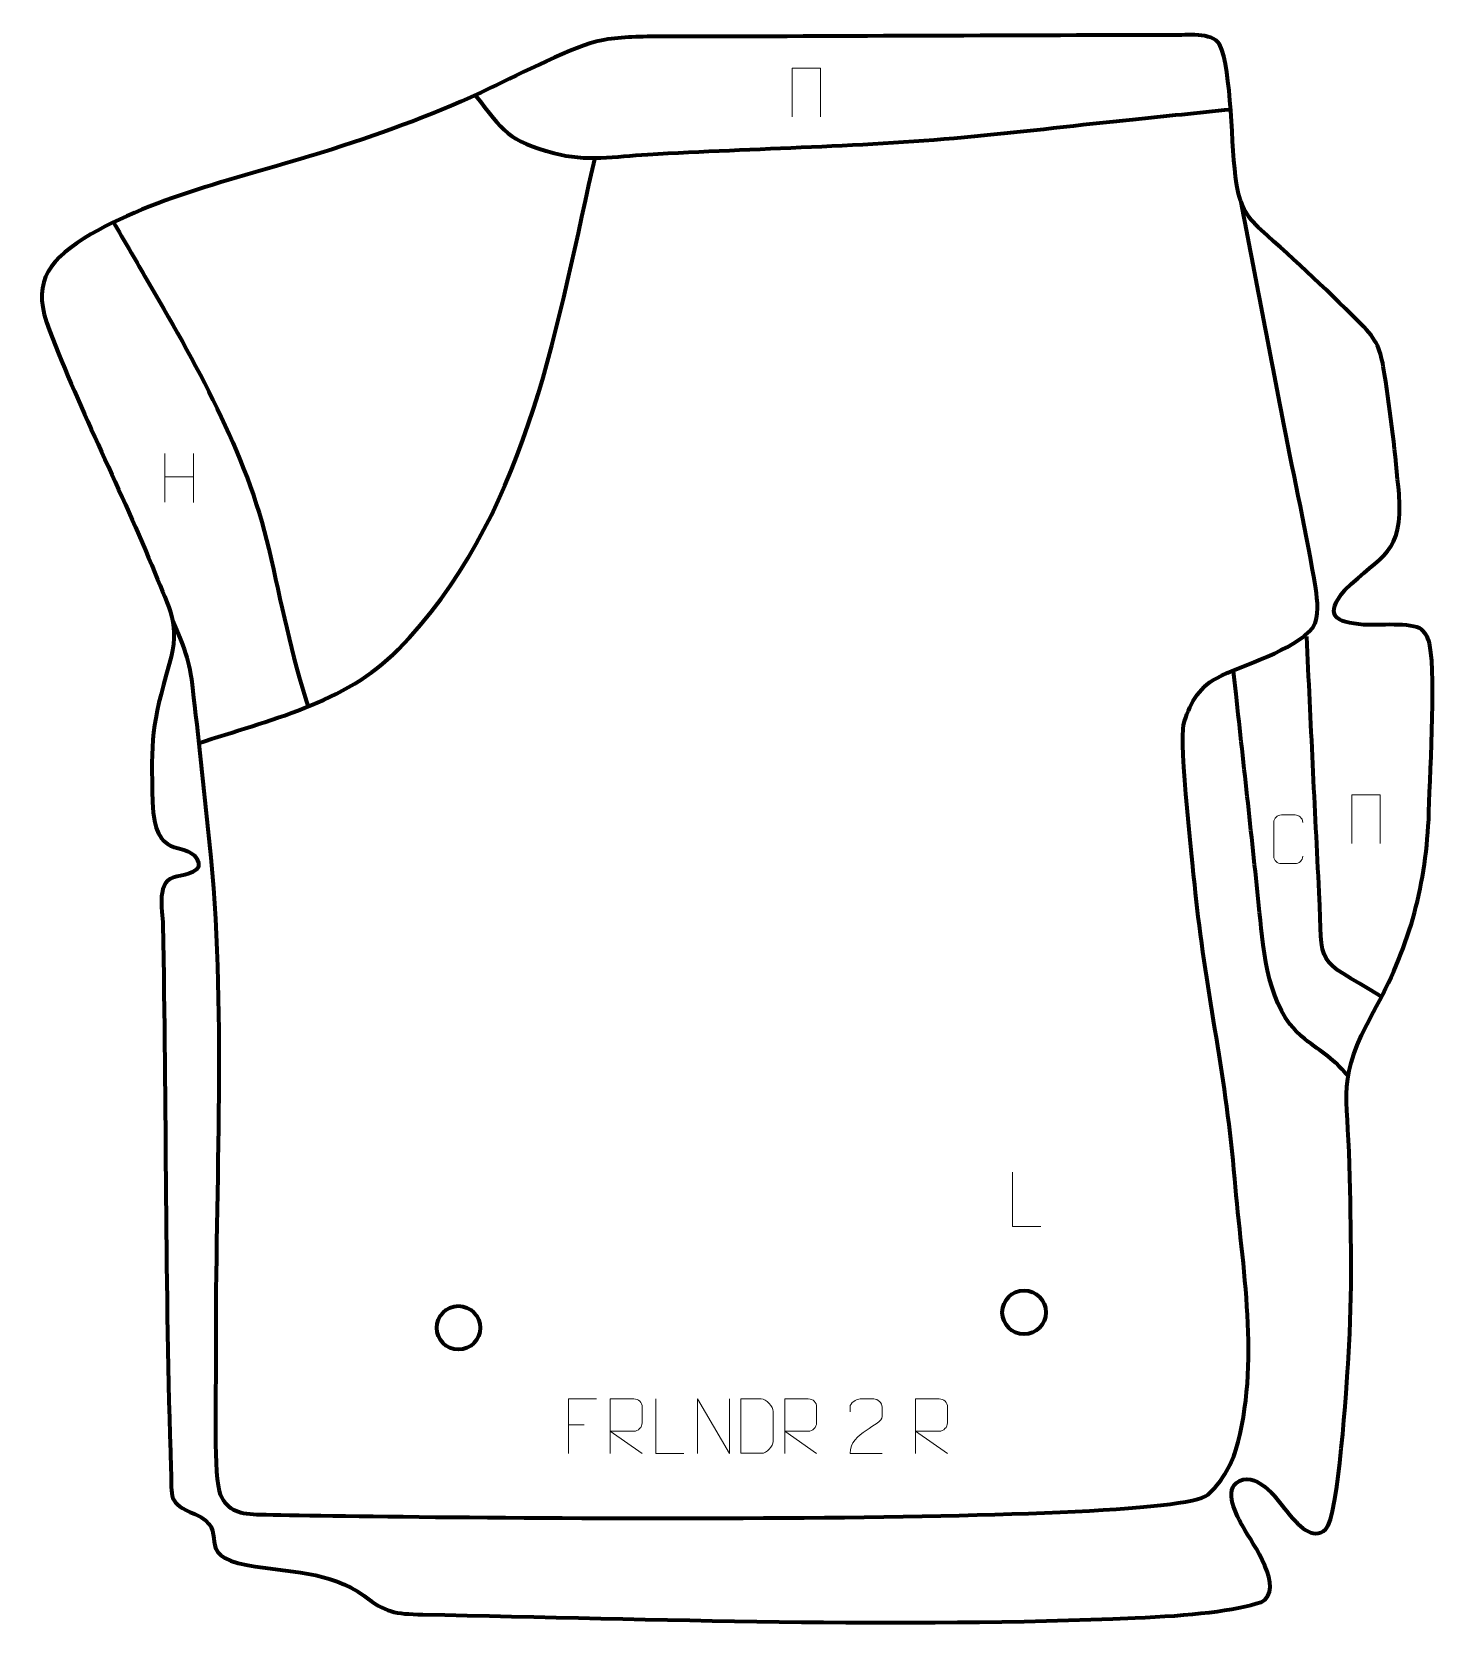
# Model space of a CAD drawing. Header units: millimetres. Extents: x 976 to 1620, y 35 to 767.
import ezdxf

# ---------------------------------------------------------------- set-up
doc = ezdxf.new("R2010")
doc.units = ezdxf.units.MM
doc.header["$MEASUREMENT"] = 0
doc.layers.add('layer 2', color=7, linetype='Continuous')
doc.layers.add('layer 3', color=7, linetype='Continuous')

msp = doc.modelspace()

# ---------------------------------------------------------------- linework, layer by layer
at = {"layer": 'layer 2', "color": 142, "lineweight": 200}
for centre in [(1171.7846, 173.1676), (1431.1424, 180.2448)]:
    msp.add_ellipse(centre, major_axis=(0, 10), ratio=1, dxfattribs=at)
at = {"layer": 'layer 2', "color": 250, "lineweight": 9}
for points, knots in [([(1324.7351, 728.3179), (1324.7351, 728.3179), (1324.7351, 750.6682), (1324.7351, 750.6682), (1324.7351, 750.6682), (1324.7351, 750.6682), (1337.8534, 750.6682), (1337.8534, 750.6682), (1337.8534, 750.6682), (1337.8534, 750.6682), (1337.8534, 728.3179), (1337.8534, 728.3179)], [0, 0, 0, 0, 0.25, 0.25, 0.25, 0.25, 0.5, 0.5, 0.5, 0.5, 1, 1, 1, 1]), ([(1581.3645, 395.2312), (1581.3645, 395.2312), (1581.3645, 417.5815), (1581.3645, 417.5815), (1581.3645, 417.5815), (1581.3645, 417.5815), (1594.4828, 417.5815), (1594.4828, 417.5815), (1594.4828, 417.5815), (1594.4828, 417.5815), (1594.4828, 395.2312), (1594.4828, 395.2312)], [0, 0, 0, 0, 0.25, 0.25, 0.25, 0.25, 0.5, 0.5, 0.5, 0.5, 1, 1, 1, 1]), ([(1558.9258, 389.3665), (1558.8006, 387.2855), (1557.2984, 385.9603), (1555.3747, 385.9506), (1555.3747, 385.9506), (1553.2861, 385.9509), (1551.1975, 385.9509), (1549.1092, 385.9506), (1549.1092, 385.9506), (1547.385, 385.8562), (1545.6186, 387.5441), (1545.6286, 389.3509), (1545.6286, 389.3509), (1545.629, 394.5191), (1545.629, 399.6868), (1545.6286, 404.8542), (1545.6286, 404.8542), (1545.6324, 406.7693), (1547.1969, 408.3092), (1549.1248, 408.2971), (1549.1248, 408.2971), (1551.2078, 408.2971), (1553.2913, 408.2971), (1555.3747, 408.2971), (1555.3747, 408.2971), (1557.1182, 408.3289), (1558.9019, 406.993), (1558.9258, 404.8096)], [0, 0, 0, 0, 0.125, 0.125, 0.125, 0.125, 0.25, 0.25, 0.25, 0.25, 0.375, 0.375, 0.375, 0.375, 0.5, 0.5, 0.5, 0.5, 0.625, 0.625, 0.625, 0.625, 0.75, 0.75, 0.75, 0.75, 1, 1, 1, 1]), ([(1438.7531, 219.5455), (1438.7531, 219.5455), (1425.804, 219.5455), (1425.804, 219.5455), (1425.804, 219.5455), (1425.804, 219.5455), (1425.804, 244.4991), (1425.804, 244.4991)], [0, 0, 0, 0, 0.33333333, 0.33333333, 0.33333333, 0.33333333, 1, 1, 1, 1]), ([(1235.1218, 140.559), (1235.1218, 140.559), (1222.2478, 140.559), (1222.2478, 140.559), (1222.2478, 140.559), (1222.2478, 140.559), (1222.2478, 115.6054), (1222.2478, 115.6054)], [0, 0, 0, 0, 0.33333333, 0.33333333, 0.33333333, 0.33333333, 1, 1, 1, 1]), ([(1241.3527, 115.6055), (1241.3527, 115.6055), (1241.3527, 140.559), (1241.3527, 140.559), (1241.3527, 140.559), (1244.9475, 140.559), (1248.543, 140.559), (1252.1382, 140.559), (1252.1382, 140.559), (1254.4635, 140.5213), (1256.0208, 139.0313), (1256.0167, 136.6649), (1256.0167, 136.6649), (1256.0163, 134.6294), (1256.0163, 131.57), (1256.0167, 129.534), (1256.0167, 129.534), (1256.0102, 127.6585), (1254.1979, 125.7167), (1252.1884, 125.6976), (1252.1884, 125.6976), (1252.1884, 125.6976), (1241.3527, 125.6976), (1241.3527, 125.6976), (1241.3527, 125.6976), (1241.3527, 125.6976), (1256.0074, 115.6055), (1256.0074, 115.6055)], [0, 0, 0, 0, 0.125, 0.125, 0.125, 0.125, 0.25, 0.25, 0.25, 0.25, 0.375, 0.375, 0.375, 0.375, 0.5, 0.5, 0.5, 0.5, 0.625, 0.625, 0.625, 0.625, 0.75, 0.75, 0.75, 0.75, 1, 1, 1, 1]), ([(1275.1593, 115.6054), (1275.1593, 115.6054), (1262.2102, 115.6054), (1262.2102, 115.6054), (1262.2102, 115.6054), (1262.2102, 115.6054), (1262.2102, 140.559), (1262.2102, 140.559)], [0, 0, 0, 0, 0.33333333, 0.33333333, 0.33333333, 0.33333333, 1, 1, 1, 1]), ([(1281.3574, 115.6055), (1281.3574, 115.6055), (1281.3574, 140.559), (1281.3574, 140.559), (1281.3574, 140.559), (1281.3574, 140.559), (1296.0122, 115.6055), (1296.0122, 115.6055), (1296.0122, 115.6055), (1296.0122, 115.6055), (1296.0122, 140.559), (1296.0122, 140.559)], [0, 0, 0, 0, 0.25, 0.25, 0.25, 0.25, 0.5, 0.5, 0.5, 0.5, 1, 1, 1, 1]), ([(1301.2925, 115.6336), (1303.6243, 115.634), (1308.5745, 115.61), (1310.906, 115.6097), (1310.906, 115.6097), (1312.831, 115.5043), (1316.1496, 119.0459), (1316.1384, 121.0632), (1316.1384, 121.0632), (1316.138, 126.8333), (1316.138, 129.003), (1316.1384, 134.7723), (1316.1384, 134.7723), (1316.1341, 136.9104), (1312.7596, 140.5705), (1310.6072, 140.557), (1310.6072, 140.557), (1308.2815, 140.557), (1303.5572, 140.557), (1301.2311, 140.557), (1301.2311, 140.557), (1301.2315, 134.8101), (1301.2928, 121.3809), (1301.2925, 115.6336)], [0, 0, 0, 0, 0.14285714, 0.14285714, 0.14285714, 0.14285714, 0.28571429, 0.28571429, 0.28571429, 0.28571429, 0.42857143, 0.42857143, 0.42857143, 0.42857143, 0.57142857, 0.57142857, 0.57142857, 0.57142857, 0.71428571, 0.71428571, 0.71428571, 0.71428571, 1, 1, 1, 1]), ([(1321.3527, 115.6055), (1321.3527, 115.6055), (1321.3527, 140.559), (1321.3527, 140.559), (1321.3527, 140.559), (1324.9475, 140.559), (1328.543, 140.559), (1332.1382, 140.559), (1332.1382, 140.559), (1334.4635, 140.5213), (1336.0208, 139.0313), (1336.0167, 136.6649), (1336.0167, 136.6649), (1336.0163, 134.6294), (1336.0163, 131.57), (1336.0167, 129.534), (1336.0167, 129.534), (1336.0102, 127.6585), (1334.1979, 125.7167), (1332.1884, 125.6976), (1332.1884, 125.6976), (1332.1884, 125.6976), (1321.3527, 125.6976), (1321.3527, 125.6976), (1321.3527, 125.6976), (1321.3527, 125.6976), (1336.0074, 115.6055), (1336.0074, 115.6055)], [0, 0, 0, 0, 0.125, 0.125, 0.125, 0.125, 0.25, 0.25, 0.25, 0.25, 0.375, 0.375, 0.375, 0.375, 0.5, 0.5, 0.5, 0.5, 0.625, 0.625, 0.625, 0.625, 0.75, 0.75, 0.75, 0.75, 1, 1, 1, 1]), ([(1366.0562, 115.5951), (1361.1418, 115.5954), (1356.2274, 115.5954), (1351.3133, 115.5951), (1351.3133, 115.5951), (1351.3133, 125.5274), (1365.9643, 128.1686), (1366.0562, 132.4789), (1366.0562, 132.4789), (1366.0559, 133.903), (1366.0559, 135.3267), (1366.0562, 136.75), (1366.0562, 136.75), (1366.0393, 138.8271), (1363.9165, 140.5519), (1362.2455, 140.5692), (1362.2455, 140.5692), (1360.1723, 140.5688), (1358.0994, 140.5688), (1356.027, 140.5692), (1356.027, 140.5692), (1354.2049, 140.5857), (1351.3802, 138.7936), (1351.3133, 136.7), (1351.3133, 136.7), (1351.3133, 136.7), (1351.3133, 134.6452), (1351.3133, 134.6452)], [0, 0, 0, 0, 0.125, 0.125, 0.125, 0.125, 0.25, 0.25, 0.25, 0.25, 0.375, 0.375, 0.375, 0.375, 0.5, 0.5, 0.5, 0.5, 0.625, 0.625, 0.625, 0.625, 0.75, 0.75, 0.75, 0.75, 1, 1, 1, 1]), ([(1381.3528, 115.6055), (1381.3528, 115.6055), (1381.3528, 140.559), (1381.3528, 140.559), (1381.3528, 140.559), (1384.9476, 140.559), (1388.5431, 140.559), (1392.1383, 140.559), (1392.1383, 140.559), (1394.4636, 140.5213), (1396.0209, 139.0313), (1396.0168, 136.6649), (1396.0168, 136.6649), (1396.0164, 134.6294), (1396.0164, 131.57), (1396.0168, 129.534), (1396.0168, 129.534), (1396.0103, 127.6585), (1394.198, 125.7167), (1392.1885, 125.6976), (1392.1885, 125.6976), (1392.1885, 125.6976), (1381.3528, 125.6976), (1381.3528, 125.6976), (1381.3528, 125.6976), (1381.3528, 125.6976), (1396.0075, 115.6055), (1396.0075, 115.6055)], [0, 0, 0, 0, 0.125, 0.125, 0.125, 0.125, 0.25, 0.25, 0.25, 0.25, 0.375, 0.375, 0.375, 0.375, 0.5, 0.5, 0.5, 0.5, 0.625, 0.625, 0.625, 0.625, 0.75, 0.75, 0.75, 0.75, 1, 1, 1, 1])]:
    msp.add_open_spline(points, degree=3, knots=knots, dxfattribs=at)
at = {"layer": 'layer 2', "color": 142, "lineweight": 158}
for points, knots in [([(1179.482, 738.3299), (1192.6224, 721.6259), (1194.2418, 717.501), (1215.6, 711.7036), (1215.6, 711.7036), (1230.2974, 707.7143), (1243.6512, 710.2165), (1258.6373, 711.1222), (1258.6373, 711.1222), (1308.1274, 714.0276), (1359.2051, 714.6578), (1408.3544, 719.4201), (1408.3544, 719.4201), (1432.5057, 721.7601), (1456.8045, 724.7087), (1481.0069, 727.186), (1481.0069, 727.186), (1495.9435, 728.7148), (1510.88, 730.2438), (1525.8165, 731.7726)], [0, 0, 0, 0, 0.16666667, 0.16666667, 0.16666667, 0.16666667, 0.33333333, 0.33333333, 0.33333333, 0.33333333, 0.5, 0.5, 0.5, 0.5, 0.66666667, 0.66666667, 0.66666667, 0.66666667, 1, 1, 1, 1]), ([(1052.519, 441.2076), (1084.4388, 451.687), (1120.0234, 459.4563), (1144.0674, 484.0847), (1144.0674, 484.0847), (1201.8409, 543.2625), (1215.8717, 626.801), (1233.2422, 704.3836), (1233.2422, 704.3836), (1233.2422, 704.3836), (1234.3918, 709.5181), (1234.3918, 709.5181)], [0, 0, 0, 0, 0.25, 0.25, 0.25, 0.25, 0.5, 0.5, 0.5, 0.5, 1, 1, 1, 1]), ([(1040.6339, 497.4732), (1048.4182, 478.9995), (1048.4359, 478.7936), (1050.7538, 458.4061), (1050.7538, 458.4061), (1053.392, 435.2015), (1055.9403, 411.9997), (1058.2159, 388.7561), (1058.2159, 388.7561), (1065.3614, 314.9336), (1059.8587, 230.3012), (1060.5029, 154.2516), (1060.5029, 154.2516), (1060.5552, 143.5014), (1059.366, 104.1459), (1062.5537, 96.7101), (1062.5537, 96.7101), (1065.8093, 89.1162), (1071.8748, 87.7601), (1080.8164, 87.5604), (1080.8164, 87.5604), (1134.6139, 86.3587), (1497.8894, 81.4834), (1515.3226, 96.6033), (1515.3226, 96.6033), (1521.3848, 101.861), (1525.829, 109.6612), (1528.2703, 117.142), (1528.2703, 117.142), (1539.7512, 156.679), (1531.1302, 201.1994), (1527.7095, 241.5067), (1527.7095, 241.5067), (1524.103, 287.0117), (1514.7819, 325.8705), (1510.0804, 369.8252), (1510.0804, 369.8252), (1508.796, 381.8734), (1502.2221, 441.9254), (1504.2924, 449.6599), (1504.2924, 449.6599), (1506.6323, 458.4015), (1511.0035, 466.5653), (1519.2229, 470.9105), (1519.2229, 470.9105), (1532.2135, 477.778), (1554.3894, 483.0636), (1563.543, 494.2363), (1563.543, 494.2363), (1566.6704, 499.445), (1565.6774, 506.472), (1564.8422, 512.1678), (1564.8422, 512.1678), (1560.914, 536.744), (1554.9644, 562.8046), (1550.2557, 587.4485), (1550.2557, 587.4485), (1543.7418, 621.3753), (1537.2244, 655.3014), (1530.7042, 689.227)], [0, 0, 0, 0, 0.0625, 0.0625, 0.0625, 0.0625, 0.125, 0.125, 0.125, 0.125, 0.1875, 0.1875, 0.1875, 0.1875, 0.25, 0.25, 0.25, 0.25, 0.3125, 0.3125, 0.3125, 0.3125, 0.375, 0.375, 0.375, 0.375, 0.4375, 0.4375, 0.4375, 0.4375, 0.5, 0.5, 0.5, 0.5, 0.5625, 0.5625, 0.5625, 0.5625, 0.625, 0.625, 0.625, 0.625, 0.6875, 0.6875, 0.6875, 0.6875, 0.75, 0.75, 0.75, 0.75, 0.8125, 0.8125, 0.8125, 0.8125, 0.875, 0.875, 0.875, 0.875, 1, 1, 1, 1]), ([(1013.5838, 679.9888), (1018.3844, 671.7299), (1023.1851, 663.471), (1027.9857, 655.2122), (1027.9857, 655.2122), (1050.8137, 616.103), (1074.577, 574.5986), (1084.8003, 530.2521), (1084.8003, 530.2521), (1090.5164, 505.4566), (1094.9566, 482.1721), (1102.8593, 457.7948)], [0, 0, 0, 0, 0.25, 0.25, 0.25, 0.25, 0.5, 0.5, 0.5, 0.5, 1, 1, 1, 1]), ([(1595.0182, 324.891), (1563.7252, 344.1197), (1568.2827, 336.3645), (1566.4276, 372.9353), (1566.4276, 372.9353), (1564.4467, 411.9864), (1562.5838, 451.0433), (1560.7373, 490.1009)], [0, 0, 0, 0, 0.33333333, 0.33333333, 0.33333333, 0.33333333, 1, 1, 1, 1]), ([(1579.7333, 288.602), (1571.6854, 298.0018), (1566.7888, 299.7306), (1558.2731, 306.8978), (1558.2731, 306.8978), (1543.1582, 319.619), (1541.0148, 345.0117), (1539.1179, 363.5659), (1539.1179, 363.5659), (1535.7048, 396.9516), (1531.996, 430.3088), (1528.3354, 463.6685), (1528.3354, 463.6685), (1527.9522, 467.1577), (1527.5689, 470.6469), (1527.1857, 474.1361)], [0, 0, 0, 0, 0.2, 0.2, 0.2, 0.2, 0.4, 0.4, 0.4, 0.4, 0.6, 0.6, 0.6, 0.6, 1, 1, 1, 1])]:
    msp.add_open_spline(points, degree=3, knots=knots, dxfattribs=at)
at = {"layer": 'layer 2', "color": 250, "lineweight": 9}
for points in [[(1037.1809, 573.9229), (1037.1809, 573.9229), (1037.1809, 551.7302), (1037.1809, 551.7302)], [(1050.2966, 573.9229), (1050.2966, 573.9229), (1050.2966, 551.5726), (1050.2966, 551.5726)], [(1037.1984, 563.2805), (1037.1984, 563.2805), (1050.2966, 563.2805), (1050.2966, 563.2805)], [(1222.2478, 128.6793), (1222.2478, 128.6793), (1229.4159, 128.6793), (1229.4159, 128.6793)]]:
    msp.add_open_spline(points, degree=3, dxfattribs=at)
at = {"layer": 'layer 3', "color": 242, "lineweight": 158}
msp.add_open_spline([(1000.0084, 672.6157), (1033.4791, 692.8722), (1076.4074, 701.3406), (1113.6841, 713.4017), (1113.6841, 713.4017), (1140.2219, 721.9893), (1161.5155, 729.6978), (1186.8079, 741.7519), (1186.8079, 741.7519), (1199.1065, 747.6181), (1225.2626, 761.0824), (1237.4293, 763.4034), (1237.4293, 763.4034), (1244.7536, 764.8007), (1254.0508, 765.1645), (1263.5285, 765.1612), (1263.5285, 765.1612), (1342.1516, 765.1333), (1420.7455, 765.8088), (1499.334, 765.7425), (1499.334, 765.7425), (1505.6694, 765.7372), (1517.0686, 767.2733), (1520.7694, 761.6222), (1520.7694, 761.6222), (1526.5627, 749.8264), (1525.9772, 713.3562), (1528.5166, 697.8222), (1528.5166, 697.8222), (1530.0095, 688.69), (1532.8831, 682.6122), (1539.7731, 676.5582), (1539.7731, 676.5582), (1555.4176, 662.6482), (1572.3432, 646.881), (1586.9807, 631.993), (1586.9807, 631.993), (1593.8333, 625.0232), (1594.8038, 620.1729), (1596.461, 610.3527), (1596.461, 610.3527), (1599.246, 592.7363), (1601.4376, 573.1465), (1603.0569, 555.3532), (1603.0569, 555.3532), (1604.9004, 527.8188), (1595.3331, 527.9571), (1578.2132, 511.3827), (1578.2132, 511.3827), (1568.5445, 499.8094), (1573.6616, 496.5021), (1586.8319, 495.4964), (1586.8319, 495.4964), (1593.1667, 495.0126), (1608.8701, 496.7877), (1613.4083, 493.2458), (1613.4083, 493.2458), (1615.5055, 491.6091), (1616.642, 488.9687), (1617.2232, 485.9122), (1617.2232, 485.9122), (1620.0479, 471.0594), (1617.0535, 423.4144), (1616.6487, 406.387), (1616.6487, 406.387), (1615.0543, 373.7238), (1607.234, 346.5231), (1591.3194, 318.0026), (1591.3194, 318.0026), (1574.2337, 286.7111), (1579.66, 281.4234), (1580.3654, 247.8272), (1580.3654, 247.8272), (1581.0321, 217.5355), (1581.8106, 189.7932), (1579.9063, 159.4041), (1579.9063, 159.4041), (1579.1751, 147.8027), (1575.261, 86.2152), (1569.5661, 80.8471), (1569.5661, 80.8471), (1563.3947, 75.03), (1556.1601, 83.5217), (1552.5113, 87.8926), (1552.5113, 87.8926), (1547.804, 93.576), (1539.1778, 106.9596), (1529.865, 103.0319), (1529.865, 103.0319), (1521.9744, 98.777), (1528.6994, 87.0687), (1531.6816, 81.5982), (1531.6816, 81.5982), (1535.6538, 74.7992), (1551.2966, 53.0538), (1539.8359, 47.4367), (1539.8359, 47.4367), (1528.3147, 43.4106), (1507.0914, 41.2371), (1482.0757, 40.1513), (1482.0757, 40.1513), (1373.6024, 35.4939), (1263.9674, 39.5653), (1155.4153, 41.7142), (1155.4153, 41.7142), (1142.5515, 41.9688), (1138.4265, 42.7019), (1128.5825, 50.2009), (1128.5825, 50.2009), (1112.8206, 61.6603), (1093.4293, 61.1536), (1075.2017, 64.335), (1075.2017, 64.335), (1049.0723, 68.8955), (1068.1543, 80.5657), (1051.0255, 87.733), (1051.0255, 87.733), (1038.2785, 93.0668), (1040.3955, 94.7661), (1039.9277, 108.5137), (1039.9277, 108.5137), (1037.1138, 191.222), (1037.8818, 274.972), (1036.2386, 357.8627), (1036.2386, 357.8627), (1035.9778, 364.9102), (1032.8881, 378.4456), (1042.6025, 380.1328), (1042.6025, 380.1328), (1046.6137, 380.8294), (1055.7513, 382.1171), (1051.6234, 388.4413), (1051.6234, 388.4413), (1046.28, 396.6278), (1032.3266, 386.932), (1031.532, 414.1008), (1031.532, 414.1008), (1030.7408, 442.7228), (1031.0183, 449.6446), (1039.1974, 477.4361), (1039.1974, 477.4361), (1044.2787, 495.631), (1039.3042, 502.6511), (1032.5778, 519.2424), (1032.5778, 519.2424), (1017.3728, 556.6099), (998.6434, 592.9488), (984.1939, 630.4302), (984.1939, 630.4302), (976.1894, 651.1937), (982.3757, 661.1108), (1000.0084, 672.6157)], degree=3, knots=[0, 0, 0, 0, 0.02564103, 0.02564103, 0.02564103, 0.02564103, 0.05128205, 0.05128205, 0.05128205, 0.05128205, 0.07692308, 0.07692308, 0.07692308, 0.07692308, 0.1025641, 0.1025641, 0.1025641, 0.1025641, 0.12820513, 0.12820513, 0.12820513, 0.12820513, 0.15384615, 0.15384615, 0.15384615, 0.15384615, 0.17948718, 0.17948718, 0.17948718, 0.17948718, 0.20512821, 0.20512821, 0.20512821, 0.20512821, 0.23076923, 0.23076923, 0.23076923, 0.23076923, 0.25641026, 0.25641026, 0.25641026, 0.25641026, 0.28205128, 0.28205128, 0.28205128, 0.28205128, 0.30769231, 0.30769231, 0.30769231, 0.30769231, 0.33333333, 0.33333333, 0.33333333, 0.33333333, 0.35897436, 0.35897436, 0.35897436, 0.35897436, 0.38461538, 0.38461538, 0.38461538, 0.38461538, 0.41025641, 0.41025641, 0.41025641, 0.41025641, 0.43589744, 0.43589744, 0.43589744, 0.43589744, 0.46153846, 0.46153846, 0.46153846, 0.46153846, 0.48717949, 0.48717949, 0.48717949, 0.48717949, 0.51282051, 0.51282051, 0.51282051, 0.51282051, 0.53846154, 0.53846154, 0.53846154, 0.53846154, 0.56410256, 0.56410256, 0.56410256, 0.56410256, 0.58974359, 0.58974359, 0.58974359, 0.58974359, 0.61538462, 0.61538462, 0.61538462, 0.61538462, 0.64102564, 0.64102564, 0.64102564, 0.64102564, 0.66666667, 0.66666667, 0.66666667, 0.66666667, 0.69230769, 0.69230769, 0.69230769, 0.69230769, 0.71794872, 0.71794872, 0.71794872, 0.71794872, 0.74358974, 0.74358974, 0.74358974, 0.74358974, 0.76923077, 0.76923077, 0.76923077, 0.76923077, 0.79487179, 0.79487179, 0.79487179, 0.79487179, 0.82051282, 0.82051282, 0.82051282, 0.82051282, 0.84615385, 0.84615385, 0.84615385, 0.84615385, 0.87179487, 0.87179487, 0.87179487, 0.87179487, 0.8974359, 0.8974359, 0.8974359, 0.8974359, 0.92307692, 0.92307692, 0.92307692, 0.92307692, 0.94871795, 0.94871795, 0.94871795, 0.94871795, 1, 1, 1, 1], dxfattribs=at)

doc.saveas('drawing.dxf')
